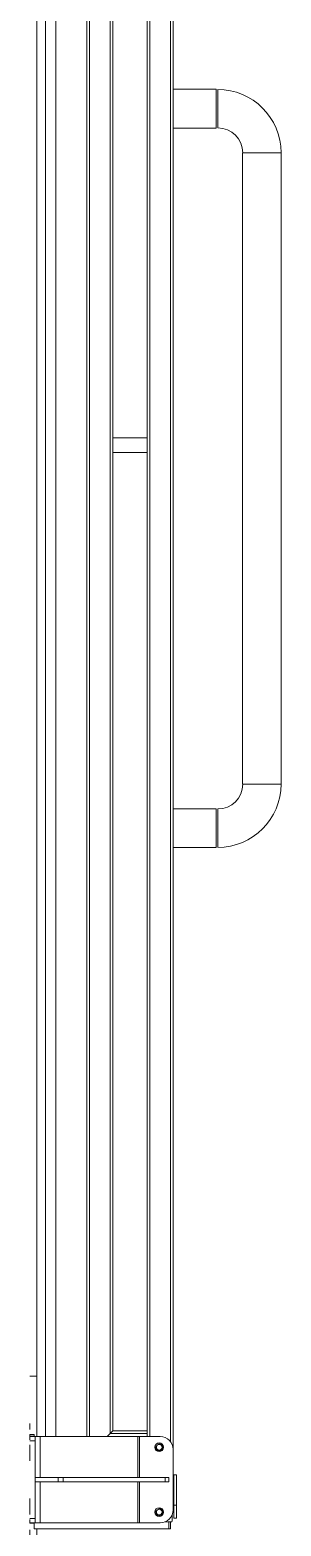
# Model space of a CAD drawing. Header units: millimetres. Extents: x 2179 to 48742, y 3478 to 161002.
# Drawn here: x 24091 to 24383, y 134659 to 136392 of the extents above; entities that cross this region are included whole.
import ezdxf

# ---------------------------------------------------------------- set-up
doc = ezdxf.new("R2010")
doc.units = ezdxf.units.MM
doc.layers.add('0-1', color=7, linetype='Continuous', lineweight=9)
doc.layers.add('2966-1_navrh dispozice stroju-HK_02_dwg-1', color=7, linetype='Continuous', lineweight=9, true_color=0x919191)

# ---------------------------------------------------------------- blocks, each defined once
blk = doc.blocks.new('2966-1_navrh dispozice stroju-HK_02_dwg_SE3380-903227-1NP _ stroje')
at = {"layer": '0-1'}
blk.add_line((2124.5, 158.3), (2124.5, 118.3), dxfattribs=at)
blk = doc.blocks.new('2966-1_navrh dispozice stroju-HK_02_dwg_SE3379-903228-1NP _ stroje')
at = {"layer": '0-1'}
blk.add_line((2141.5, 118.3), (2141.5, 158.3), dxfattribs=at)
blk = doc.blocks.new('2966-1_navrh dispozice stroju-HK_02_dwg_SE3378-903229-1NP _ stroje')
at = {"layer": '0-1', "flags": 128}
for points in [[(3281.5, 111.8), (3278, 115.3), (3275, 118.3), (3275, 158.3)], [(3278, 158.3), (3278, 115.3), (3276.5, 116.8)]]:
    blk.add_lwpolyline(points, dxfattribs=at)
blk = doc.blocks.new('2966-1_navrh dispozice stroju-HK_02_dwg_SE3377-903230-1NP _ stroje')
at = {"layer": '0-1'}
for p, q in [((3278, 115.3), (3276.5, 116.8)), ((962.5, 89.8), (963.5, 90.8))]:
    blk.add_line(p, q, dxfattribs=at)
at = {"layer": '0-1', "flags": 128}
for points in [[(3281.5, 91.3), (964, 91.3), (988, 115.3), (991, 118.3), (3275, 118.3), (3278, 115.3)], [(3281.5, 111.8), (3278, 115.3), (988, 115.3), (989.5, 116.8)], [(3281.5, 88.3), (961, 88.3), (964, 91.3)]]:
    blk.add_lwpolyline(points, dxfattribs=at)
blk = doc.blocks.new('2966-1_navrh dispozice stroju-HK_02_dwg_SE3374-903233-1NP _ stroje')
at = {"layer": '0-1', "flags": 128}
blk.add_lwpolyline([(3361, 189.3), (3376, 189.3), (3376, 192.3), (3361, 192.3), (3361, 189.3), (3326, 189.3), (3326, 192.3), (3361, 192.3)], dxfattribs=at)
blk = doc.blocks.new('2966-1_navrh dispozice stroju-HK_02_dwg_SE3373-903234-1NP _ stroje')
at = {"layer": '0-1', "flags": 128}
blk.add_lwpolyline([(3351, 189.3), (3351, 188.3), (3326, 188.3), (3326, 189.3), (3351, 189.3)], dxfattribs=at)
blk = doc.blocks.new('2966-1_navrh dispozice stroju-HK_02_dwg_SE3372-903235-1NP _ stroje')
at = {"layer": '0-1'}
blk.add_line((3356, 188.3), (3351, 188.3), dxfattribs=at)
blk = doc.blocks.new('2966-1_navrh dispozice stroju-HK_02_dwg_SE3371-903236-1NP _ stroje')
at = {"layer": '0-1', "flags": 128}
blk.add_lwpolyline([(1794.3, 313.8), (1794.3, 268.8), (2525.7, 268.8), (2525.7, 313.8)], close=True, dxfattribs=at)
blk = doc.blocks.new('2966-1_navrh dispozice stroju-HK_02_dwg_SE3370-903237-1NP _ stroje')
at = {"layer": '0-1'}
for p, q in [((2525.7, 269), (2525.7, 313.5)), ((2554.4, 240.3), (2598.9, 240.3))]:
    blk.add_line(p, q, dxfattribs=at)
for radius in [73.3, 28.8]:
    blk.add_arc((2525.7, 240.3), radius, 0, 90, dxfattribs=at)
blk = doc.blocks.new('2966-1_navrh dispozice stroju-HK_02_dwg_SE3369-903238-1NP _ stroje')
at = {"layer": '0-1'}
for p, q in [((1794.3, 313.5), (1794.3, 269)), ((1721.1, 240.3), (1765.6, 240.3))]:
    blk.add_line(p, q, dxfattribs=at)
for radius in [73.3, 28.8]:
    blk.add_arc((1794.3, 240.3), radius, 90, 180, dxfattribs=at)
blk = doc.blocks.new('2966-1_navrh dispozice stroju-HK_02_dwg_SE3368-903239-1NP _ stroje')
at = {"layer": '0-1', "flags": 128}
blk.add_lwpolyline([(1765.8, 238.3), (1720.8, 238.3), (1720.8, 188.3), (1765.8, 188.3)], close=True, dxfattribs=at)
blk = doc.blocks.new('2966-1_navrh dispozice stroju-HK_02_dwg_SE3366-903241-1NP _ stroje')
at = {"layer": '0-1', "flags": 128}
blk.add_lwpolyline([(2554.2, 188.3), (2554.2, 238.3), (2599.2, 238.3), (2599.2, 188.3)], dxfattribs=at)
blk = doc.blocks.new('2966-1_navrh dispozice stroju-HK_02_dwg_SE3365-903242-1NP _ stroje')
at = {"layer": '0-1'}
for p, q in [((3287.5, 185.3), (925.5, 185.3)), ((931.5, 161.3), (3281.5, 161.3)), ((3281.5, 158.3), (931.5, 158.3))]:
    blk.add_line(p, q, dxfattribs=at)
at = {"layer": '0-1', "flags": 128}
blk.add_lwpolyline([(920, 187.8), (920, 188.3), (3326, 188.3)], dxfattribs=at)
blk = doc.blocks.new('2966-1_navrh dispozice stroju-HK_02_dwg_SE3363-903244-1NP _ stroje')
at = {"layer": '0-1'}
blk.add_line((3351, 188.3), (3346, 188.3), dxfattribs=at)
blk = doc.blocks.new('2966-1_navrh dispozice stroju-HK_02_dwg_SE3362-903245-1NP _ stroje')
at = {"layer": '0-1'}
for p, q in [((940, 188.3), (1720.8, 188.3)), ((1765.8, 188.3), (2133, 188.3))]:
    blk.add_line(p, q, dxfattribs=at)
blk = doc.blocks.new('2966-1_navrh dispozice stroju-HK_02_dwg_SE3361-903246-1NP _ stroje')
at = {"layer": '0-1'}
blk.add_line((3281.5, 158.3), (2133, 158.3), dxfattribs=at)
blk.add_blockref('2966-1_navrh dispozice stroju-HK_02_dwg_SE3362-903245-1NP _ stroje', (0, 0))
blk = doc.blocks.new('2966-1_navrh dispozice stroju-HK_02_dwg_SE3344-903262-1NP _ stroje')
at = {"layer": '0-1'}
for p, q in [((3371.9, 187.3), (3379.5, 187.3)), ((3380.5, 186.3), (3380.5, 185.3))]:
    blk.add_line(p, q, dxfattribs=at)
for centre, radius, start, end in [((3374.5, 182.3), 3, 33.811, 63.2371), ((3379.5, 186.3), 1, 0, 90)]:
    blk.add_arc(centre, radius, start, end, dxfattribs=at)
blk = doc.blocks.new('2966-1_navrh dispozice stroju-HK_02_dwg_SE3343-903263-1NP _ stroje')
at = {"layer": '0-1'}
blk.add_circle((3369, 172.3), 3.32, dxfattribs=at)
blk.add_arc((3369, 172.3), 4, 255, 195, dxfattribs=at)
blk = doc.blocks.new('2966-1_navrh dispozice stroju-HK_02_dwg_SE3342-903264-1NP _ stroje')
at = {"layer": '0-1'}
blk.add_circle((3294, 172.3), 3.32, dxfattribs=at)
blk.add_arc((3294, 172.3), 4, 255, 195, dxfattribs=at)
blk = doc.blocks.new('2966-1_navrh dispozice stroju-HK_02_dwg_SE3341-903265-1NP _ stroje')
at = {"layer": '0-1'}
for p, q in [((3329, 179.3), (3329, 60.9)), ((3329, 54.9), (3329, 28.3))]:
    blk.add_line(p, q, dxfattribs=at)
at = {"layer": '0-1', "flags": 128}
for points in [[(3334, 179.3), (3334, 183.3), (3329, 183.3), (3329, 179.3), (3334, 179.3), (3334, 60.9)], [(3334, 54.9), (3334, 60.9), (3329, 60.9), (3329, 54.9), (3334, 54.9), (3334, 28.3)]]:
    blk.add_lwpolyline(points, dxfattribs=at)
blk = doc.blocks.new('2966-1_navrh dispozice stroju-HK_02_dwg_SE3337-903266-1NP _ stroje')
at = {"layer": '0-1'}
for p, q in [((3329, 34.3), (3281.5, 34.3)), ((3381.5, 34.3), (3334, 34.3))]:
    blk.add_line(p, q, dxfattribs=at)
blk = doc.blocks.new('2966-1_navrh dispozice stroju-HK_02_dwg_SE3338-903267-1NP _ stroje')
at = {"layer": '0-1'}
for p, q in [((3329, 147.3), (3281.5, 147.3)), ((3381.5, 147.3), (3334, 147.3))]:
    blk.add_line(p, q, dxfattribs=at)
blk = doc.blocks.new('2966-1_navrh dispozice stroju-HK_02_dwg_SE3339-903268-1NP _ stroje')
at = {"layer": '0-1'}
for p, q in [((3329, 149.2), (3281.5, 149.2)), ((3381.5, 149.2), (3334, 149.2))]:
    blk.add_line(p, q, dxfattribs=at)
blk = doc.blocks.new('2966-1_navrh dispozice stroju-HK_02_dwg_SE3340-903269-1NP _ stroje')
at = {"layer": '0-1'}
for p, q in [((3309.7, 22.3), (3291.3, 22.3)), ((3371.7, 22.3), (3353.3, 22.3))]:
    blk.add_line(p, q, dxfattribs=at)
blk = doc.blocks.new('2966-1_navrh dispozice stroju-HK_02_dwg_SE3336-903270-1NP _ stroje')
at = {"layer": '0-1'}
for p, q in [((3366.5, 188.3), (3296.5, 188.3)), ((3286.5, 28.3), (3286.5, 22.3))]:
    blk.add_line(p, q, dxfattribs=at)
at = {"layer": '0-1', "flags": 128}
for points in [[(3285.5, 22.3), (3281.5, 22.3), (3281.5, 28.3), (3281.5, 34.3), (3281.5, 147.3), (3281.5, 149.2), (3281.5, 173.3)], [(3376.5, 28.3), (3381.5, 28.3), (3381.5, 34.3), (3381.5, 147.3), (3381.5, 149.2), (3381.5, 173.3)], [(3376.5, 22.3), (3376.5, 28.3), (3286.5, 28.3), (3281.5, 28.3)], [(3381.5, 28.3), (3381.5, 22.3), (3377.5, 22.3)]]:
    blk.add_lwpolyline(points, dxfattribs=at)
at = {"layer": '0-1'}
for centre in [(3294, 172.3), (3369, 172.3)]:
    blk.add_circle(centre, 5, dxfattribs=at)
for centre, start, end in [((3296.5, 173.3), 90, 180), ((3366.5, 173.3), 360, 90)]:
    blk.add_arc(centre, 15, start, end, dxfattribs=at)
for name in ['2966-1_navrh dispozice stroju-HK_02_dwg_SE3339-903268-1NP _ stroje', '2966-1_navrh dispozice stroju-HK_02_dwg_SE3338-903267-1NP _ stroje', '2966-1_navrh dispozice stroju-HK_02_dwg_SE3337-903266-1NP _ stroje', '2966-1_navrh dispozice stroju-HK_02_dwg_SE3340-903269-1NP _ stroje']:
    blk.add_blockref(name, (0, 0))
blk = doc.blocks.new('2966-1_navrh dispozice stroju-HK_02_dwg_SE3335-903271-1NP _ stroje')
at = {"layer": '0-1'}
blk.add_line((3380.5, 178.6), (3380.5, 183.3), dxfattribs=at)
at = {"layer": '0-1', "flags": 128}
blk.add_lwpolyline([(3382, 27.3), (3388.5, 27.3), (3388.5, 183.3), (3380.5, 183.3), (3380.5, 185.3), (3388.5, 185.3), (3388.5, 183.3)], dxfattribs=at)
blk = doc.blocks.new('2966-1_navrh dispozice stroju-HK_02_dwg_SE3334-903272-1NP _ stroje')
at = {"layer": '0-1'}
blk.add_line((3281, 27.3), (3281, 22.3), dxfattribs=at)
at = {"layer": '0-1', "flags": 128}
for points in [[(3281.5, 27.3), (3281, 27.3), (3279, 27.3), (3279, 22.3), (3281, 22.3), (3281.5, 22.3)], [(3381.5, 27.3), (3382, 27.3), (3382, 22.3), (3381.5, 22.3)]]:
    blk.add_lwpolyline(points, dxfattribs=at)
blk = doc.blocks.new('2966-1_navrh dispozice stroju-HK_02_dwg_SE2988-903402-1NP _ stroje')
at = {"layer": '0-1'}
blk.add_line((3281.5, 52.3), (951, 52.3), dxfattribs=at)
blk = doc.blocks.new('2966-1_navrh dispozice stroju-HK_02_dwg_SE2989-903403-1NP _ stroje')
at = {"layer": '0-1'}
blk.add_line((3281.5, 40.3), (951, 40.3), dxfattribs=at)
blk = doc.blocks.new('2966-1_navrh dispozice stroju-HK_02_dwg_SE2990-903404-1NP _ stroje')
at = {"layer": '0-1'}
blk.add_line((3281.5, 30.3), (931.5, 30.3), dxfattribs=at)
blk = doc.blocks.new('2966-1_navrh dispozice stroju-HK_02_dwg_SE2985-903406-1NP _ stroje')
for name in ['2966-1_navrh dispozice stroju-HK_02_dwg_SE2988-903402-1NP _ stroje', '2966-1_navrh dispozice stroju-HK_02_dwg_SE2989-903403-1NP _ stroje', '2966-1_navrh dispozice stroju-HK_02_dwg_SE2990-903404-1NP _ stroje']:
    blk.add_blockref(name, (0, 0))
blk = doc.blocks.new('2966-1_navrh dispozice stroju-HK_02_dwg_SE2972-903412-1NP _ stroje')
at = {"layer": '0-1'}
for p, q in [((3211.5, 30.3), (3281.5, 30.3)), ((3388.5, 30.3), (3451.5, 30.3))]:
    blk.add_line(p, q, dxfattribs=at)
blk = doc.blocks.new('2966-1_navrh dispozice stroju-HK_02_dwg_SE2973-903413-1NP _ stroje')
at = {"layer": '0-1'}
for p, q in [((3266.5, 22.3), (3273.5, 22.3)), ((3389.5, 22.3), (3396.5, 22.3))]:
    blk.add_line(p, q, dxfattribs=at)
blk = doc.blocks.new('2966-1_navrh dispozice stroju-HK_02_dwg_SE2971-903414-1NP _ stroje')
at = {"layer": '0-1'}
for p, q in [((3211.5, 30.3), (3211.5, 22.3)), ((3451.5, 30.3), (3451.5, 22.3))]:
    blk.add_line(p, q, dxfattribs=at)
for name in ['2966-1_navrh dispozice stroju-HK_02_dwg_SE2972-903412-1NP _ stroje', '2966-1_navrh dispozice stroju-HK_02_dwg_SE2973-903413-1NP _ stroje']:
    blk.add_blockref(name, (0, 0))
blk = doc.blocks.new('2966-1_navrh dispozice stroju-HK_02_dwg-876232-1NP _ stroje')
at = {"rotation": 328.989640494807}
for name in ['2966-1_navrh dispozice stroju-HK_02_dwg_SE2985-903406-1NP _ stroje', '2966-1_navrh dispozice stroju-HK_02_dwg_SE3365-903242-1NP _ stroje', '2966-1_navrh dispozice stroju-HK_02_dwg_SE3361-903246-1NP _ stroje', '2966-1_navrh dispozice stroju-HK_02_dwg_SE3377-903230-1NP _ stroje', '2966-1_navrh dispozice stroju-HK_02_dwg_SE3369-903238-1NP _ stroje', '2966-1_navrh dispozice stroju-HK_02_dwg_SE3371-903236-1NP _ stroje', '2966-1_navrh dispozice stroju-HK_02_dwg_SE3368-903239-1NP _ stroje', '2966-1_navrh dispozice stroju-HK_02_dwg_SE3380-903227-1NP _ stroje', '2966-1_navrh dispozice stroju-HK_02_dwg_SE3379-903228-1NP _ stroje', '2966-1_navrh dispozice stroju-HK_02_dwg_SE3370-903237-1NP _ stroje', '2966-1_navrh dispozice stroju-HK_02_dwg_SE3366-903241-1NP _ stroje', '2966-1_navrh dispozice stroju-HK_02_dwg_SE3336-903270-1NP _ stroje', '2966-1_navrh dispozice stroju-HK_02_dwg_SE3378-903229-1NP _ stroje', '2966-1_navrh dispozice stroju-HK_02_dwg_SE3342-903264-1NP _ stroje', '2966-1_navrh dispozice stroju-HK_02_dwg_SE3373-903234-1NP _ stroje', '2966-1_navrh dispozice stroju-HK_02_dwg_SE3374-903233-1NP _ stroje', '2966-1_navrh dispozice stroju-HK_02_dwg_SE3341-903265-1NP _ stroje', '2966-1_navrh dispozice stroju-HK_02_dwg_SE3363-903244-1NP _ stroje', '2966-1_navrh dispozice stroju-HK_02_dwg_SE3372-903235-1NP _ stroje', '2966-1_navrh dispozice stroju-HK_02_dwg_SE3335-903271-1NP _ stroje', '2966-1_navrh dispozice stroju-HK_02_dwg_SE3343-903263-1NP _ stroje', '2966-1_navrh dispozice stroju-HK_02_dwg_SE3344-903262-1NP _ stroje', '2966-1_navrh dispozice stroju-HK_02_dwg_SE2971-903414-1NP _ stroje', '2966-1_navrh dispozice stroju-HK_02_dwg_SE3334-903272-1NP _ stroje']:
    blk.add_blockref(name, (-62300.5, 46431.8), dxfattribs=at)

msp = doc.modelspace()

# ---------------------------------------------------------------- block references
at = {"layer": '2966-1_navrh dispozice stroju-HK_02_dwg-1', "rotation": 301.0103595051887}
msp.add_blockref('2966-1_navrh dispozice stroju-HK_02_dwg-876232-1NP _ stroje', (16370.5, 60726.8), dxfattribs=at)

doc.saveas('drawing.dxf')
